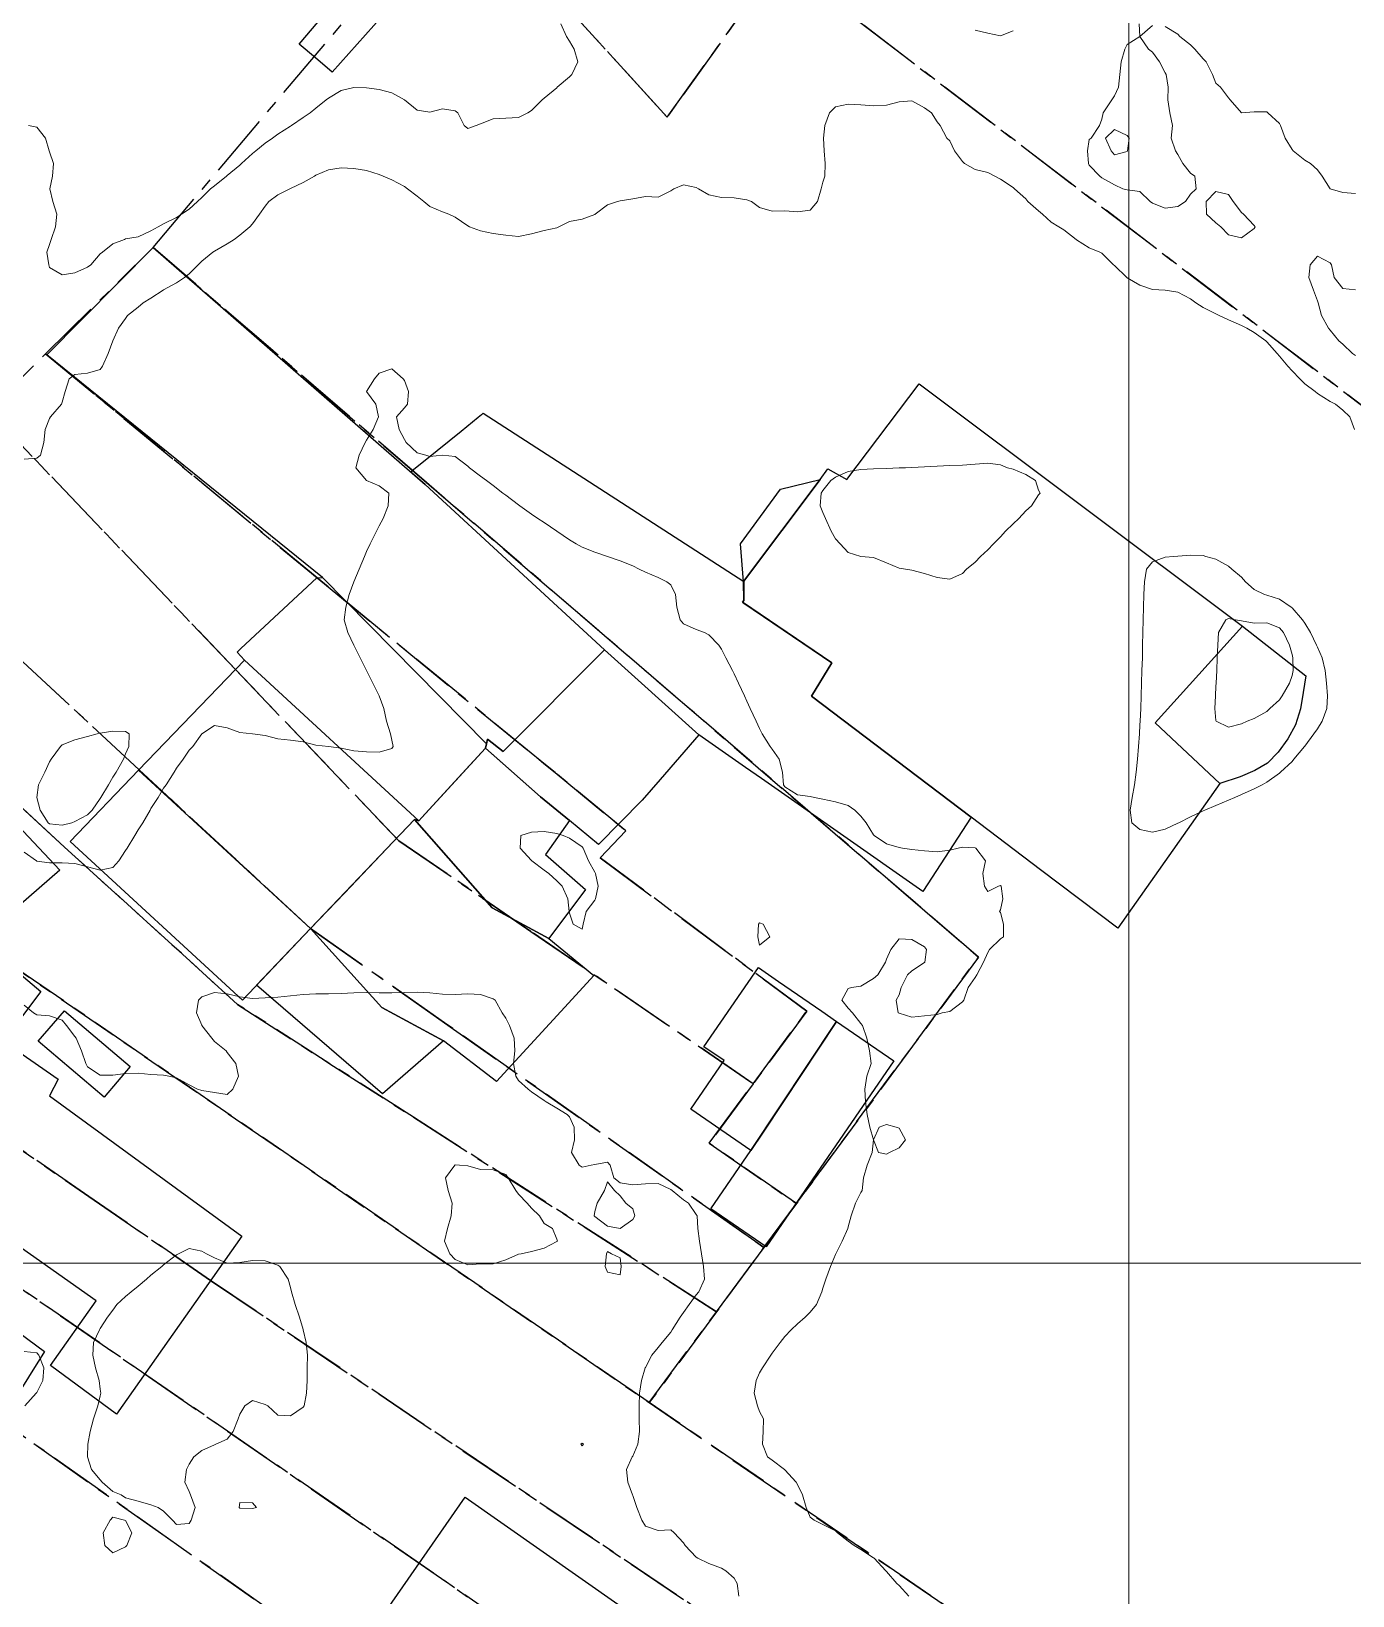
# Model space of a CAD drawing. Header units: centimetres. Extents: x 0 to 642158, y -847 to 649707.
# Drawn here: x 616123.5 to 616175.6, y 621674.3 to 621736 of the extents above; entities that cross this region are included whole.
import ezdxf

# ---------------------------------------------------------------- set-up
doc = ezdxf.new("R2010")
doc.units = ezdxf.units.CM
doc.header["$MEASUREMENT"] = 0
doc.linetypes.add('CENTERX2', pattern=[4, 2.5, -0.5, 0.5, -0.5])
doc.layers.add('MEV_grille', color=254, linetype='Continuous', lineweight=9)
doc.layers.add('WAL_topographie 0.5', color=253, linetype='Continuous', lineweight=20)
doc.layers.add('SPW_batiments', color=7, linetype='Continuous')
doc.layers.add('SPW_parcellaire cadastral', color=7, linetype='CENTERX2', lineweight=25, true_color=0xff0542)

# ---------------------------------------------------------------- blocks, each defined once
blk = doc.blocks.new('*U114')
at = {"layer": 'MEV_grille', "transparency": 33554687}
blk.add_lwpolyline([(-1338.461, 0), (1338.461, 0)], dxfattribs=at)
blk = doc.blocks.new('*U115')
at = {"layer": 'MEV_grille', "color": 0, "linetype": 'ByBlock', "lineweight": -2, "transparency": 16777216}
blk.add_blockref('*U114', (0, -700), dxfattribs=at)
blk = doc.blocks.new('*U112')
at = {"layer": 'MEV_grille', "transparency": 33554687}
blk.add_lwpolyline([(0, 1825.476), (0, -1825.476)], dxfattribs=at)
blk = doc.blocks.new('*U113')
at = {"layer": 'MEV_grille', "color": 0, "linetype": 'ByBlock', "lineweight": -2, "transparency": 16777216}
blk.add_blockref('*U112', (800, 0), dxfattribs=at)

msp = doc.modelspace()

# ---------------------------------------------------------------- linework, layer by layer
at = {"layer": 'SPW_batiments'}
for points in [[(616139.381, 621740.688), (616140.329, 621739.884), (616135.396, 621734.35), (616134.738, 621734.907), (616134.096, 621735.45), (616138.895, 621741.1), (616139.381, 621740.688)], [(616139.064, 621718.084), (616146.132, 621711.57), (616142.143, 621707.561), (616141.52, 621708.04), (616141.483, 621707.863), (616135.019, 621714.42), (616124.148, 621723.199), (616128.33, 621727.432), (616139.064, 621718.084)], [(616171.3, 621712.503), (616167.849, 621708.687), (616170.408, 621706.297), (616166.383, 621700.587), (616163.33, 621702.899), (616160.597, 621704.967), (616154.299, 621709.736), (616155.099, 621711.053), (616151.582, 621713.442), (616151.631, 621713.514), (616151.623, 621714.269), (616154.636, 621718.287), (616154.948, 621718.703), (616155.698, 621718.286), (616158.547, 621722.053), (616171.3, 621712.503)], [(616158.69, 621702.036), (616152.328, 621706.49), (616151.702, 621706.928), (616149.862, 621708.216), (616146.132, 621711.57), (616139.064, 621718.084), (616138.49, 621718.584), (616139.068, 621719.052), (616140.482, 621720.196), (616141.159, 621720.744), (616141.285, 621720.846), (616141.294, 621720.854), (616141.348, 621720.896), (616151.624, 621714.269), (616151.632, 621713.514), (616151.582, 621713.442), (616151.633, 621713.408), (616155.099, 621711.053), (616154.299, 621709.736), (616160.598, 621704.968), (616158.69, 621702.036)], [(616151.623, 621714.269), (616151.498, 621715.752), (616153.081, 621717.902), (616154.636, 621718.287), (616151.623, 621714.269)], [(616141.483, 621707.863), (616141.446, 621707.686), (616138.935, 621704.96), (616138.814, 621704.829), (616131.941, 621711.161), (616131.644, 621711.473), (616131.795, 621711.615), (616134.788, 621714.41), (616135.019, 621714.42), (616141.483, 621707.863)], [(616173.799, 621710.538), (616173.682, 621709.888), (616173.582, 621709.238), (616173.382, 621708.605), (616173.082, 621708.055), (616172.699, 621707.538), (616172.282, 621707.105), (616171.782, 621706.805), (616171.199, 621706.555), (616170.408, 621706.297), (616167.849, 621708.687), (616171.3, 621712.503), (616173.799, 621710.538)], [(616145.898, 621703.897), (616144.753, 621704.841), (616143.615, 621705.771), (616141.884, 621707.3), (616141.446, 621707.686), (616141.483, 621707.863), (616141.52, 621708.04), (616142.143, 621707.561), (616146.132, 621711.57), (616149.862, 621708.216), (616148.326, 621706.453), (616147.623, 621705.646), (616145.898, 621703.897)], [(616138.814, 621704.829), (616138.639, 621704.88), (616134.542, 621700.578), (616127.764, 621706.821), (616131.941, 621711.161), (616138.814, 621704.829)], [(616140.37, 621706.518), (616141.446, 621707.686), (616143.615, 621705.771), (616144.753, 621704.841), (616143.812, 621703.496), (616145.385, 621702.115), (616143.946, 621700.187), (616142.166, 621701.143), (616141.702, 621701.392), (616138.639, 621704.88), (616138.814, 621704.829), (616138.935, 621704.96), (616140.37, 621706.518)], [(616120.518, 621707.276), (616124.65, 621702.882)], [(616134.542, 621700.578), (616131.857, 621697.758), (616125.063, 621704.015), (616127.764, 621706.821), (616134.542, 621700.578)], [(616145.712, 621698.727), (616144.858, 621697.797), (616141.872, 621694.549), (616139.785, 621696.146), (616137.359, 621697.463), (616134.542, 621700.578), (616135.876, 621701.978), (616137.792, 621703.99), (616138.639, 621704.88), (616141.702, 621701.392), (616143.946, 621700.187), (616145.712, 621698.727)], [(616124.65, 621702.882), (616121.483, 621700.132), (616123.901, 621698.099), (616122.434, 621696.132), (616124.584, 621694.632), (616124.251, 621693.982), (616131.835, 621688.45), (616126.886, 621681.433), (616124.285, 621683.349), (616126.085, 621685.9), (616120.902, 621689.549)], [(616137.384, 621694.056), (616132.416, 621698.346), (616134.542, 621700.578), (616137.359, 621697.463), (616139.785, 621696.146), (616137.384, 621694.056)], [(616150.851, 621695.373), (616150.057, 621695.919), (616152.204, 621699.038), (616152.998, 621698.491), (616154.701, 621697.319), (616155.289, 621696.914), (616155.287, 621696.912), (616153.194, 621693.76), (616152.392, 621692.553), (616151.908, 621691.824), (616149.534, 621693.459), (616150.851, 621695.373)], [(616127.434, 621695.133), (616126.401, 621693.933), (616123.801, 621696.132), (616124.834, 621697.332), (616127.434, 621695.133)], [(616155.289, 621696.914), (616157.55, 621695.358), (616152.505, 621688.03), (616150.328, 621689.529), (616151.908, 621691.824), (616155.289, 621696.914)], [(616119.335, 621687.382), (616124.052, 621683.899), (616120.753, 621678.632)], [(616149.737, 621671.786), (616159.954, 621664.604), (616157.071, 621660.336), (616156.705, 621659.803), (616139.32, 621671.784), (616137.219, 621673.234), (616140.636, 621678.151), (616149.737, 621671.786)]]:
    msp.add_lwpolyline(points, dxfattribs=at)
at = {"layer": 'SPW_parcellaire cadastral'}
for points in [[(616209.234, 621695.829), (616153.024, 621738.746), (616150.773, 621740.464), (616148.585, 621742.135), (616143.828, 621745.766), (616145.875, 621748.326), (616147.655, 621750.552), (616150.984, 621754.714), (616157.955, 621749.659), (616161.193, 621747.311), (616165.45, 621744.224), (616217.154, 621706.728), (616209.234, 621695.829)], [(616188.778, 621667.676), (616185.431, 621663.056), (616182.089, 621658.431), (616147.903, 621681.882), (616150.551, 621685.466), (616152.423, 621688), (616153.702, 621689.732), (616160.884, 621699.453), (616158.293, 621701.68), (616158.028, 621701.907), (616139.116, 621718.162), (616128.331, 621727.432), (616143.828, 621745.766), (616148.585, 621742.135), (616146.73, 621739.617), (616145.81, 621740.296), (616143.81, 621737.843), (616148.606, 621732.571), (616153.024, 621738.746), (616209.234, 621695.829), (616188.778, 621667.676)], [(616153.024, 621738.746), (616148.606, 621732.571), (616143.81, 621737.843), (616145.81, 621740.296), (616146.73, 621739.617), (616148.585, 621742.135), (616150.773, 621740.464), (616153.024, 621738.746)], [(616153.702, 621689.732), (616150.268, 621692.109), (616152.004, 621694.46), (616154.109, 621697.318), (616145.97, 621703.364), (616146.977, 621704.43), (616144.185, 621706.73), (616143.749, 621707.085), (616134.948, 621714.283), (616124.095, 621723.241), (616128.331, 621727.432), (616139.116, 621718.162), (616158.028, 621701.907), (616158.293, 621701.68), (616160.884, 621699.453), (616153.702, 621689.732)], [(616121.837, 621721.006), (616124.095, 621723.241), (616134.948, 621714.283), (616143.749, 621707.085), (616144.185, 621706.73), (616146.977, 621704.43), (616145.97, 621703.364), (616154.109, 621697.318), (616152.004, 621694.46), (616143.234, 621700.467), (616138.023, 621704.042), (616131.585, 621710.789), (616121.837, 621721.006)], [(616153.702, 621689.732), (616152.423, 621688), (616139.824, 621696.863), (616134.543, 621700.578), (616127.782, 621706.839), (616117.328, 621716.544), (616121.837, 621721.006), (616131.585, 621710.789), (616138.023, 621704.042), (616143.234, 621700.467), (616152.004, 621694.46), (616150.268, 621692.109), (616153.702, 621689.732)], [(616114.282, 621713.53), (616117.328, 621716.544), (616127.782, 621706.839), (616134.543, 621700.578), (616139.824, 621696.863), (616152.423, 621688), (616150.551, 621685.466), (616138.601, 621693.133), (616135.301, 621695.249), (616131.667, 621697.583), (616125.259, 621703.41), (616124.844, 621703.787), (616114.282, 621713.53)], [(616114.282, 621713.53), (616124.844, 621703.787), (616125.259, 621703.41), (616131.667, 621697.583), (616135.301, 621695.249), (616138.601, 621693.133), (616150.551, 621685.466), (616147.903, 621681.882), (616121.403, 621700.061), (616112.356, 621707.716), (616109.999, 621709.71), (616114.282, 621713.53)], [(616182.089, 621658.431), (616221.712, 621631.25), (616218.618, 621627.333), (616130.6, 621686.698), (616125.8, 621690.01), (616108.407, 621702.011), (616104.439, 621704.749), (616109.999, 621709.71), (616112.356, 621707.716), (616121.403, 621700.061), (616147.903, 621681.882), (616182.089, 621658.431)], [(616215.119, 621622.904), (616118.1, 621689.848), (616105.842, 621698.305), (616100.978, 621701.662), (616104.439, 621704.749), (616108.407, 621702.011), (616125.8, 621690.01), (616130.6, 621686.698), (616218.618, 621627.333), (616215.119, 621622.904)], [(616095.541, 621696.812), (616100.978, 621701.662), (616105.842, 621698.305), (616118.1, 621689.848), (616215.119, 621622.904), (616211.457, 621618.268), (616107.383, 621691.736), (616105.852, 621689.696), (616095.541, 621696.812)], [(616128.563, 621667.239), (616106.903, 621682.063), (616104.603, 621680.062), (616101.893, 621682.798), (616092.183, 621692.775), (616091.654, 621693.313), (616095.541, 621696.812), (616105.852, 621689.696), (616107.383, 621691.736), (616211.457, 621618.268), (616208.143, 621614.074), (616140.868, 621658.804), (616128.563, 621667.239)]]:
    msp.add_lwpolyline(points, dxfattribs=at)
at = {"layer": 'WAL_topographie 0.5'}
for points in [[(616123.417, 621732.25), (616123.75, 621732.183), (616124.092, 621731.75), (616124.237, 621731.25), (616124.25, 621731.212), (616124.412, 621730.75), (616124.365, 621730.25), (616124.264, 621729.75), (616124.379, 621729.25), (616124.539, 621728.75), (616124.488, 621728.25), (616124.315, 621727.75), (616124.25, 621727.55), (616124.143, 621727.25), (616124.218, 621726.75), (616124.25, 621726.65), (616124.75, 621726.35), (616125.25, 621726.436), (616125.75, 621726.654), (616125.878, 621726.75), (616126.25, 621727.177), (616126.34, 621727.25), (616126.75, 621727.575), (616127.2, 621727.75), (616127.25, 621727.769), (616127.75, 621727.854), (616128.25, 621728.088), (616128.533, 621728.25), (616128.75, 621728.364), (616129.25, 621728.62), (616129.459, 621728.75), (616129.75, 621728.947), (616130.085, 621729.25), (616130.25, 621729.408), (616130.602, 621729.75), (616130.75, 621729.866), (616131.223, 621730.25), (616131.25, 621730.272), (616131.75, 621730.686), (616131.826, 621730.75), (616132.25, 621731.135), (616132.387, 621731.25), (616132.75, 621731.548), (616133.039, 621731.75), (616133.25, 621731.896), (616133.75, 621732.219), (616133.798, 621732.25), (616134.25, 621732.557), (616134.531, 621732.75), (616134.75, 621732.93), (616135.164, 621733.25), (616135.25, 621733.318), (616135.75, 621733.622), (616136.25, 621733.747), (616136.75, 621733.735), (616137.25, 621733.661), (616137.75, 621733.529), (616138.25, 621733.25), (616138.25, 621733.25), (616138.75, 621732.854), (616139.25, 621732.764), (616139.75, 621732.898), (616140.25, 621732.823), (616140.356, 621732.75), (616140.605, 621732.25), (616140.75, 621732.132), (616141.071, 621732.25), (616141.25, 621732.308), (616141.75, 621732.503), (616142.25, 621732.539), (616142.75, 621732.566), (616143.107, 621732.75), (616143.25, 621732.83), (616143.68, 621733.25), (616143.75, 621733.321), (616144.25, 621733.735), (616144.271, 621733.75), (616144.75, 621734.166), (616144.851, 621734.25), (616145.088, 621734.75), (616144.94, 621735.25), (616144.75, 621735.576), (616144.642, 621735.75), (616144.415, 621736.25)], [(616167.226, 621736.25), (616167.25, 621735.751), (616167.75, 621736.187)], [(616168.25, 621736.146), (616168.75, 621735.846), (616168.826, 621735.75), (616169.25, 621735.424), (616169.417, 621735.25), (616169.75, 621734.875), (616169.866, 621734.75), (616170.118, 621734.25), (616170.25, 621733.917), (616170.429, 621733.75), (616170.75, 621733.341), (616170.809, 621733.25), (616171.25, 621732.75), (616171.75, 621732.786), (616172.25, 621732.788), (616172.297, 621732.75), (616172.75, 621732.323), (616172.792, 621732.25), (616172.973, 621731.75), (616173.25, 621731.302), (616173.288, 621731.25), (616173.75, 621730.88), (616173.974, 621730.75), (616174.25, 621730.492), (616174.433, 621730.25), (616174.75, 621729.75), (616174.75, 621729.75), (616175.25, 621729.605), (616175.75, 621729.559)], [(616160.75, 621736), (616161.25, 621735.88), (616161.75, 621735.782), (616162.25, 621735.983)], [(616168.75, 621729.05), (616169.05, 621729.25), (616169.25, 621729.536), (616169.464, 621729.75), (616169.417, 621730.25), (616169.25, 621730.361), (616168.946, 621730.75), (616168.75, 621731.096), (616168.659, 621731.25), (616168.481, 621731.75), (616168.54, 621732.25), (616168.432, 621732.75), (616168.353, 621733.25), (616168.365, 621733.75), (616168.286, 621734.25), (616168.25, 621734.325), (616168.026, 621734.75), (616167.75, 621735.139), (616167.592, 621735.25), (616167.25, 621735.75), (616166.75, 621735.432), (616166.65, 621735.25), (616166.511, 621734.75), (616166.462, 621734.25), (616166.406, 621733.75), (616166.25, 621733.417), (616166.141, 621733.25), (616165.798, 621732.75), (616165.75, 621732.5), (616165.659, 621732.25), (616165.333, 621731.75), (616165.25, 621731.688), (616165.185, 621731.25), (616165.218, 621730.75), (616165.25, 621730.686), (616165.665, 621730.25), (616165.75, 621730.185), (616166.25, 621729.904), (616166.583, 621729.75), (616166.75, 621729.71), (616167.25, 621729.637), (616167.65, 621729.25), (616167.75, 621729.183), (616168.25, 621728.984), (616168.75, 621729.05)], [(616123.25, 621719.093), (616123.75, 621719.12), (616123.898, 621719.25), (616124.029, 621719.75), (616124.073, 621720.25), (616124.25, 621720.687), (616124.292, 621720.75), (616124.722, 621721.25), (616124.75, 621721.338), (616124.861, 621721.75), (616125.026, 621722.25), (616125.25, 621722.419), (616125.75, 621722.476), (616126.25, 621722.618), (616126.34, 621722.75), (616126.565, 621723.25), (616126.75, 621723.75), (616126.75, 621723.75), (616126.968, 621724.25), (616127.25, 621724.637), (616127.327, 621724.75), (616127.75, 621725.082), (616127.938, 621725.25), (616128.25, 621725.438), (616128.736, 621725.75), (616128.75, 621725.758), (616129.25, 621726.045), (616129.572, 621726.25), (616129.75, 621726.396), (616130.106, 621726.75), (616130.25, 621726.889), (616130.693, 621727.25), (616130.75, 621727.286), (616131.25, 621727.572), (616131.534, 621727.75), (616131.75, 621727.919), (616132.142, 621728.25), (616132.25, 621728.368), (616132.524, 621728.75), (616132.75, 621729.066), (616132.9, 621729.25), (616133.25, 621729.513), (616133.723, 621729.75), (616133.75, 621729.764), (616134.25, 621730.002), (616134.698, 621730.25), (616134.75, 621730.284), (616135.25, 621730.5), (616135.75, 621730.576), (616136.25, 621730.548), (616136.75, 621730.47), (616137.25, 621730.311), (616137.41, 621730.25), (616137.75, 621730.102), (616138.25, 621729.833), (616138.372, 621729.75), (616138.75, 621729.452), (616139.007, 621729.25), (616139.25, 621729.045), (616139.75, 621728.842), (616139.992, 621728.75), (616140.25, 621728.632), (616140.75, 621728.287), (616140.816, 621728.25), (616141.25, 621728.094), (616141.75, 621727.99), (616142.25, 621727.924), (616142.75, 621727.866), (616143.25, 621727.966), (616143.75, 621728.107), (616144.25, 621728.203), (616144.333, 621728.25), (616144.75, 621728.454), (616145.25, 621728.546), (616145.75, 621728.731), (616145.771, 621728.75), (616146.25, 621729.119), (616146.65, 621729.25), (616146.75, 621729.269), (616147.25, 621729.35), (616147.75, 621729.442), (616148.25, 621729.424), (616148.75, 621729.671), (616148.869, 621729.75), (616149.25, 621729.902), (616149.75, 621729.804), (616149.838, 621729.75), (616150.25, 621729.508), (616150.75, 621729.404), (616151.25, 621729.396), (616151.75, 621729.313), (616151.936, 621729.25), (616152.25, 621729.006), (616152.75, 621728.866), (616153.25, 621728.875), (616153.75, 621728.835), (616154.25, 621728.899), (616154.533, 621729.25), (616154.676, 621729.75), (616154.75, 621730.016), (616154.823, 621730.25), (616154.834, 621730.75), (616154.795, 621731.25), (616154.773, 621731.75), (616154.823, 621732.25), (616155.006, 621732.75), (616155.25, 621732.984), (616155.75, 621733.088), (616156.25, 621733.063), (616156.75, 621733.02), (616157.25, 621733.045), (616157.75, 621733.183), (616158.25, 621733.217), (616158.75, 621732.946), (616159.029, 621732.75), (616159.25, 621732.391), (616159.379, 621732.25), (616159.641, 621731.75), (616159.75, 621731.641), (616159.934, 621731.25), (616160.25, 621730.819), (616160.331, 621730.75), (616160.75, 621730.514), (616161.25, 621730.387), (616161.533, 621730.25), (616161.75, 621730.132), (616162.25, 621729.804), (616162.303, 621729.75), (616162.75, 621729.354), (616162.827, 621729.25), (616163.25, 621728.88), (616163.407, 621728.75), (616163.75, 621728.435), (616164.05, 621728.25), (616164.25, 621728.127), (616164.732, 621727.75), (616164.75, 621727.739), (616165.25, 621727.415), (616165.669, 621727.25), (616165.75, 621727.206), (616166.206, 621726.75), (616166.25, 621726.719), (616166.734, 621726.25), (616166.75, 621726.24), (616167.25, 621725.942), (616167.75, 621725.778), (616168.25, 621725.75), (616168.25, 621725.75), (616168.75, 621725.672), (616169.25, 621725.405), (616169.459, 621725.25), (616169.75, 621725.064), (616170.25, 621724.811), (616170.382, 621724.75), (616170.75, 621724.576), (616171.25, 621724.352), (616171.462, 621724.25), (616171.75, 621724.086), (616172.214, 621723.75), (616172.25, 621723.715), (616172.657, 621723.25), (616172.75, 621723.147), (616173.083, 621722.75), (616173.25, 621722.568), (616173.553, 621722.25), (616173.75, 621722.06), (616174.163, 621721.75), (616174.25, 621721.679), (616174.75, 621721.367), (616174.959, 621721.25), (616175.25, 621721.016), (616175.527, 621720.75), (616175.718, 621720.25)], [(616166.767, 621731.25), (616166.75, 621731.221), (616166.25, 621731.092), (616166.113, 621731.25), (616165.897, 621731.75), (616166.25, 621732.083), (616166.75, 621731.845), (616166.83, 621731.75), (616166.767, 621731.25)], [(616171.75, 621728.188), (616171.8, 621728.25), (616171.75, 621728.3), (616171.341, 621728.75), (616171.25, 621728.813), (616170.932, 621729.25), (616170.75, 621729.517), (616170.25, 621729.635), (616169.865, 621729.25), (616169.882, 621728.75), (616170.25, 621728.4), (616170.438, 621728.25), (616170.75, 621727.938), (616171.25, 621727.812), (616171.75, 621728.188)], [(616175.75, 621725.768), (616175.25, 621725.821), (616174.917, 621726.25), (616174.81, 621726.75), (616174.75, 621726.829), (616174.25, 621727.096), (616173.969, 621726.75), (616173.906, 621726.25), (616174.094, 621725.75), (616174.25, 621725.333), (616174.286, 621725.25), (616174.411, 621724.75), (616174.694, 621724.25), (616174.75, 621724.175), (616175.09, 621723.75), (616175.25, 621723.621), (616175.64, 621723.25), (616175.75, 621723.175)], [(616123.25, 621703.595), (616123.729, 621703.25), (616123.75, 621703.24), (616124.25, 621703.17), (616124.75, 621703.169), (616125.25, 621703.148), (616125.75, 621703.015), (616126.25, 621702.879), (616126.75, 621702.989), (616126.982, 621703.25), (616127.25, 621703.654), (616127.307, 621703.75), (616127.614, 621704.25), (616127.75, 621704.47), (616127.924, 621704.75), (616128.216, 621705.25), (616128.25, 621705.306), (616128.532, 621705.75), (616128.75, 621706.109), (616128.851, 621706.25), (616129.164, 621706.75), (616129.25, 621706.896), (616129.516, 621707.25), (616129.75, 621707.616), (616129.895, 621707.75), (616130.25, 621708.25), (616130.25, 621708.25), (616130.75, 621708.579), (616131.25, 621708.492), (616131.75, 621708.313), (616132.25, 621708.25), (616132.25, 621708.25), (616132.75, 621708.187), (616133.25, 621708.062), (616133.75, 621708), (616134.25, 621707.938), (616134.75, 621707.813), (616135.25, 621707.75), (616135.25, 621707.75), (616135.75, 621707.687), (616136.25, 621707.583), (616136.75, 621707.546), (616137.25, 621707.533), (616137.75, 621707.673), (616137.796, 621707.75), (616137.75, 621708), (616137.7, 621708.25), (616137.543, 621708.75), (616137.438, 621709.25), (616137.25, 621709.75), (616137.25, 621709.75), (616137, 621710.25), (616136.75, 621710.75), (616136.75, 621710.75), (616136.5, 621711.25), (616136.25, 621711.75), (616136.25, 621711.75), (616136.008, 621712.25), (616135.871, 621712.75), (616135.929, 621713.25), (616136.071, 621713.75), (616136.25, 621714.25), (616136.25, 621714.25), (616136.464, 621714.75), (616136.672, 621715.25), (616136.75, 621715.442), (616136.888, 621715.75), (616137.145, 621716.25), (616137.25, 621716.461), (616137.403, 621716.75), (616137.599, 621717.25), (616137.632, 621717.75), (616137.25, 621718.033), (616136.75, 621718.25), (616136.75, 621718.25), (616136.333, 621718.75), (616136.464, 621719.25), (616136.698, 621719.75), (616136.75, 621719.838), (616137.008, 621720.25), (616137.221, 621720.75), (616137.117, 621721.25), (616136.75, 621721.75), (616136.75, 621721.75), (616136.75, 621721.75), (616137.06, 621722.25), (616137.25, 621722.479), (616137.75, 621722.645), (616138.191, 621722.25), (616138.25, 621722.194), (616138.404, 621721.75), (616138.365, 621721.25), (616138.25, 621721.105), (616137.936, 621720.75), (616138.034, 621720.25), (616138.25, 621719.868), (616138.319, 621719.75), (616138.75, 621719.332), (616139.094, 621719.25), (616139.25, 621719.197), (616139.75, 621719.25), (616139.75, 621719.25), (616139.75, 621719.25), (616140.25, 621719.196), (616140.75, 621718.813), (616140.807, 621718.75), (616141.25, 621718.42), (616141.479, 621718.25), (616141.75, 621718.052), (616142.132, 621717.75), (616142.25, 621717.662), (616142.75, 621717.282), (616142.793, 621717.25), (616143.25, 621716.917), (616143.5, 621716.75), (616143.75, 621716.583), (616144.25, 621716.25), (616144.25, 621716.25), (616144.75, 621715.906), (616145.019, 621715.75), (616145.25, 621715.61), (616145.75, 621715.42), (616146.25, 621715.25), (616146.25, 621715.25), (616146.75, 621715.083), (616147.25, 621714.875), (616147.5, 621714.75), (616147.75, 621714.625), (616148.25, 621714.417), (616148.598, 621714.25), (616148.75, 621714.133), (616148.935, 621713.75), (616148.992, 621713.25), (616149.12, 621712.75), (616149.25, 621712.595), (616149.75, 621712.365), (616150.083, 621712.25), (616150.25, 621712.159), (616150.647, 621711.75), (616150.75, 621711.591), (616150.921, 621711.25), (616151.18, 621710.75), (616151.25, 621710.625), (616151.423, 621710.25), (616151.654, 621709.75), (616151.75, 621709.542), (616151.885, 621709.25), (616152.115, 621708.75), (616152.25, 621708.47), (616152.356, 621708.25), (616152.665, 621707.75), (616152.75, 621707.652), (616153.03, 621707.25), (616153.153, 621706.75), (616153.198, 621706.25), (616153.25, 621706.165), (616153.75, 621705.853), (616154.25, 621705.782), (616154.417, 621705.75), (616154.75, 621705.685), (616155.25, 621705.578), (616155.75, 621705.427), (616156.005, 621705.25), (616156.25, 621705.009), (616156.451, 621704.75), (616156.75, 621704.272), (616156.769, 621704.25), (616157.25, 621703.923), (616157.75, 621703.772), (616157.893, 621703.75), (616158.25, 621703.699), (616158.75, 621703.637), (616159.25, 621703.6), (616159.75, 621703.664), (616160.083, 621703.75), (616160.25, 621703.784), (616160.75, 621703.757), (616160.783, 621703.75), (616161.159, 621703.25), (616161.05, 621702.75), (616161.118, 621702.25), (616161.25, 621702.042), (616161.667, 621702.25), (616161.75, 621702.281), (616161.778, 621702.25), (616161.85, 621701.75), (616161.75, 621701.312), (616161.719, 621701.25), (616161.75, 621701.205), (616161.875, 621700.75), (616161.864, 621700.25), (616161.75, 621700.174), (616161.317, 621699.75), (616161.25, 621699.633), (616161.083, 621699.25), (616160.815, 621698.75), (616160.75, 621698.653), (616160.481, 621698.25), (616160.31, 621697.75), (616160.25, 621697.685), (616159.75, 621697.31), (616159.458, 621697.25), (616159.25, 621697.193), (616158.75, 621697.129), (616158.25, 621697.083), (616157.75, 621697.234), (616157.722, 621697.25), (616157.635, 621697.75), (616157.75, 621697.964), (616157.837, 621698.25), (616158.089, 621698.75), (616158.25, 621698.905), (616158.75, 621699.24), (616158.762, 621699.25), (616158.83, 621699.75), (616158.75, 621699.856), (616158.25, 621700.141), (616157.75, 621700.173), (616157.426, 621699.75), (616157.25, 621699.375), (616157.218, 621699.25), (616156.909, 621698.75), (616156.75, 621698.604), (616156.25, 621698.302), (616155.875, 621698.25), (616155.75, 621698.212), (616155.5, 621697.75), (616155.75, 621697.434), (616155.917, 621697.25), (616156.25, 621696.838), (616156.313, 621696.75), (616156.482, 621696.25), (616156.583, 621695.75), (616156.65, 621695.25), (616156.477, 621694.75), (616156.396, 621694.25), (616156.425, 621693.75), (616156.5, 621693.25), (616156.596, 621692.75), (616156.75, 621692.25), (616156.972, 621692.75), (616157.25, 621692.846), (616157.635, 621692.75), (616157.75, 621692.7), (616158.005, 621692.25), (616157.75, 621691.929), (616157.375, 621691.75), (616157.25, 621691.686), (616156.938, 621691.75), (616156.75, 621692.25), (616156.685, 621691.75), (616156.5, 621691.25), (616156.35, 621690.75), (616156.293, 621690.25), (616156.25, 621690.171), (616156.039, 621689.75), (616155.858, 621689.25), (616155.75, 621688.817), (616155.736, 621688.75), (616155.503, 621688.25), (616155.263, 621687.75), (616155.25, 621687.722), (616155.053, 621687.25), (616154.862, 621686.75), (616154.75, 621686.396), (616154.707, 621686.25), (616154.498, 621685.75), (616154.25, 621685.449), (616154.054, 621685.25), (616153.75, 621684.993), (616153.491, 621684.75), (616153.25, 621684.486), (616153.067, 621684.25), (616152.75, 621683.827), (616152.691, 621683.75), (616152.36, 621683.25), (616152.25, 621683.059), (616152.111, 621682.75), (616152.037, 621682.25), (616152.164, 621681.75), (616152.25, 621681.538), (616152.403, 621681.25), (616152.39, 621680.75), (616152.36, 621680.25), (616152.568, 621679.75), (616152.75, 621679.611), (616153.231, 621679.25), (616153.25, 621679.237), (616153.697, 621678.75), (616153.75, 621678.654), (616153.948, 621678.25), (616154.09, 621677.75), (616154.25, 621677.368), (616154.404, 621677.25), (616154.75, 621677.074), (616155.25, 621676.823), (616155.327, 621676.75), (616155.75, 621676.426), (616155.981, 621676.25), (616156.25, 621676.087), (616156.75, 621675.762), (616156.766, 621675.75), (616157.229, 621675.25), (616157.25, 621675.227), (616157.669, 621674.75), (616157.75, 621674.666), (616158.143, 621674.25)], [(616160.417, 621714.75), (616160.25, 621714.583), (616159.75, 621714.357), (616159.25, 621714.417), (616158.75, 621714.583), (616158.25, 621714.708), (616158, 621714.75), (616157.75, 621714.792), (616157.25, 621715), (616156.75, 621715.205), (616156.25, 621715.25), (616156.25, 621715.25), (616155.75, 621715.404), (616155.429, 621715.75), (616155.25, 621715.942), (616155.076, 621716.25), (616154.846, 621716.75), (616154.75, 621716.978), (616154.639, 621717.25), (616154.685, 621717.75), (616154.75, 621717.845), (616155.062, 621718.25), (616155.25, 621718.382), (616155.75, 621718.595), (616156.25, 621718.68), (616156.75, 621718.7), (616157.25, 621718.725), (616157.75, 621718.741), (616158, 621718.75), (616158.25, 621718.758), (616158.75, 621718.785), (616159.25, 621718.812), (616159.75, 621718.832), (616160.25, 621718.856), (616160.75, 621718.885), (616161.25, 621718.924), (616161.75, 621718.865), (616162.023, 621718.75), (616162.25, 621718.686), (616162.75, 621718.477), (616163.136, 621718.25), (616163.25, 621717.865), (616163.313, 621717.75), (616163.25, 621717.678), (616162.969, 621717.25), (616162.75, 621717.044), (616162.472, 621716.75), (616162.25, 621716.539), (616161.953, 621716.25), (616161.75, 621716.029), (616161.478, 621715.75), (616161.25, 621715.508), (616160.967, 621715.25), (616160.75, 621715.026), (616160.417, 621714.75)], [(616168.75, 621704.732), (616168.781, 621704.75), (616169.25, 621704.986), (616169.75, 621705.224), (616169.81, 621705.25), (616170.25, 621705.428), (616170.75, 621705.639), (616171, 621705.75), (616171.25, 621705.861), (616171.75, 621706.083), (616172.07, 621706.25), (616172.25, 621706.344), (616172.75, 621706.708), (616172.797, 621706.75), (616173.25, 621707.17), (616173.321, 621707.25), (616173.737, 621707.75), (616173.75, 621707.766), (616174.11, 621708.25), (616174.25, 621708.448), (616174.441, 621708.75), (616174.624, 621709.25), (616174.642, 621709.75), (616174.603, 621710.25), (616174.55, 621710.75), (616174.439, 621711.25), (616174.25, 621711.674), (616174.22, 621711.75), (616173.981, 621712.25), (616173.75, 621712.613), (616173.666, 621712.75), (616173.25, 621713.218), (616173.21, 621713.25), (616172.75, 621713.57), (616172.25, 621713.72), (616172.163, 621713.75), (616171.75, 621713.945), (616171.418, 621714.25), (616171.25, 621714.428), (616170.877, 621714.75), (616170.75, 621714.863), (616170.25, 621715.137), (616169.853, 621715.25), (616169.75, 621715.282), (616169.25, 621715.298), (616168.75, 621715.265), (616168.571, 621715.25), (616168.25, 621715.216), (616167.75, 621715.034), (616167.516, 621714.75), (616167.435, 621714.25), (616167.41, 621713.75), (616167.392, 621713.25), (616167.381, 621712.75), (616167.369, 621712.25), (616167.357, 621711.75), (616167.346, 621711.25), (616167.331, 621710.75), (616167.316, 621710.25), (616167.301, 621709.75), (616167.283, 621709.25), (616167.258, 621708.75), (616167.25, 621708.607), (616167.228, 621708.25), (616167.199, 621707.75), (616167.161, 621707.25), (616167.104, 621706.75), (616167.033, 621706.25), (616166.949, 621705.75), (616166.862, 621705.25), (616166.937, 621704.75), (616167.25, 621704.48), (616167.75, 621704.384), (616168.25, 621704.493), (616168.75, 621704.732)], [(616171.25, 621708.65), (616171.483, 621708.75), (616171.75, 621708.861), (616172.25, 621709.142), (616172.374, 621709.25), (616172.75, 621709.601), (616172.864, 621709.75), (616173.147, 621710.25), (616173.25, 621710.561), (616173.293, 621710.75), (616173.286, 621711.25), (616173.25, 621711.382), (616173.153, 621711.75), (616172.913, 621712.25), (616172.75, 621712.44), (616172.25, 621712.636), (616171.75, 621712.621), (616171.25, 621712.711), (616171.017, 621712.75), (616170.75, 621712.805), (616170.637, 621712.75), (616170.355, 621712.25), (616170.317, 621711.75), (616170.301, 621711.25), (616170.281, 621710.75), (616170.257, 621710.25), (616170.25, 621710.139), (616170.226, 621709.75), (616170.205, 621709.25), (616170.25, 621708.786), (616170.259, 621708.75), (616170.75, 621708.513), (616171.25, 621708.65)], [(616124.75, 621704.654), (616125.123, 621704.75), (616125.25, 621704.792), (616125.75, 621705.055), (616125.937, 621705.25), (616126.25, 621705.703), (616126.278, 621705.75), (616126.573, 621706.25), (616126.75, 621706.542), (616126.879, 621706.75), (616127.16, 621707.25), (616127.25, 621707.464), (616127.379, 621707.75), (616127.391, 621708.25), (616127.25, 621708.342), (616126.75, 621708.364), (616126.25, 621708.281), (616126.128, 621708.25), (616125.75, 621708.153), (616125.25, 621708.017), (616124.75, 621707.818), (616124.679, 621707.75), (616124.311, 621707.25), (616124.25, 621707.155), (616124.069, 621706.75), (616123.809, 621706.25), (616123.75, 621705.75), (616123.878, 621705.25), (616124.195, 621704.75), (616124.25, 621704.701), (616124.75, 621704.654)], [(616145.25, 621700.55), (616145.295, 621700.75), (616145.417, 621701.25), (616145.75, 621701.694), (616145.785, 621701.75), (616145.885, 621702.25), (616145.776, 621702.75), (616145.75, 621702.806), (616145.5, 621703.25), (616145.297, 621703.75), (616145.25, 621703.805), (616144.75, 621704.138), (616144.5, 621704.25), (616144.25, 621704.321), (616143.75, 621704.404), (616143.25, 621704.384), (616142.841, 621704.25), (616142.814, 621703.75), (616143.25, 621703.262), (616143.264, 621703.25), (616143.75, 621702.878), (616143.938, 621702.75), (616144.25, 621702.456), (616144.469, 621702.25), (616144.693, 621701.75), (616144.744, 621701.25), (616144.75, 621701.179), (616144.9, 621700.75), (616145.25, 621700.55)], [(616152.25, 621699.917), (616152.65, 621700.25), (616152.393, 621700.75), (616152.25, 621700.798), (616152.204, 621700.75), (616152.176, 621700.25), (616152.25, 621699.917)], [(616123.25, 621697.552), (616123.621, 621697.25), (616123.75, 621697.17), (616124.25, 621697.13), (616124.75, 621696.96), (616124.924, 621696.75), (616125.25, 621696.321), (616125.298, 621696.25), (616125.512, 621695.75), (616125.675, 621695.25), (616125.75, 621695.121), (616126.25, 621694.793), (616126.75, 621694.802), (616127.25, 621694.865), (616127.75, 621694.877), (616128.25, 621694.828), (616128.75, 621694.794), (616128.95, 621694.75), (616129.25, 621694.691), (616129.75, 621694.413), (616130.083, 621694.25), (616130.25, 621694.195), (616130.75, 621694.107), (616131.25, 621694.028), (616131.472, 621694.25), (616131.7, 621694.75), (616131.591, 621695.25), (616131.25, 621695.691), (616131.21, 621695.75), (616130.75, 621696.121), (616130.65, 621696.25), (616130.257, 621696.75), (616130.25, 621696.766), (616130.05, 621697.25), (616130.123, 621697.75), (616130.25, 621697.879), (616130.75, 621698.055), (616131.25, 621698.003), (616131.75, 621697.891), (616132.25, 621697.824), (616132.75, 621697.839), (616133.25, 621697.875), (616133.75, 621697.929), (616134.25, 621697.982), (616134.75, 621698), (616135.25, 621698), (616135.75, 621698.014), (616136.25, 621698.042), (616136.75, 621698.054), (616137.25, 621698.046), (616137.75, 621698.048), (616138.25, 621698.061), (616138.75, 621698.064), (616139.25, 621698.037), (616139.75, 621697.993), (616140.25, 621697.98), (616140.75, 621698.006), (616141.25, 621697.981), (616141.75, 621697.802), (616141.817, 621697.75), (616142.096, 621697.25), (616142.25, 621697.037), (616142.386, 621696.75), (616142.576, 621696.25), (616142.604, 621695.75), (616142.552, 621695.25), (616142.638, 621694.75), (616142.75, 621694.588), (616143.127, 621694.25), (616143.25, 621694.132), (616143.75, 621693.8), (616143.837, 621693.75), (616144.25, 621693.491), (616144.667, 621693.25), (616144.75, 621693.15), (616144.936, 621692.75), (616144.946, 621692.25), (616144.838, 621691.75), (616145.141, 621691.25), (616145.25, 621691.167), (616145.607, 621691.25), (616145.75, 621691.278), (616146.25, 621691.359), (616146.364, 621691.25), (616146.5, 621690.75), (616146.75, 621690.55), (616147.25, 621690.472), (616147.75, 621690.51), (616148.25, 621690.519), (616148.75, 621690.293), (616148.799, 621690.25), (616149.25, 621689.886), (616149.45, 621689.75), (616149.75, 621689.3), (616149.785, 621689.25), (616149.816, 621688.75), (616149.883, 621688.25), (616149.958, 621687.75), (616150.042, 621687.25), (616150.077, 621686.75), (616149.855, 621686.25), (616149.75, 621686.135), (616149.472, 621685.75), (616149.25, 621685.442), (616149.122, 621685.25), (616148.806, 621684.75), (616148.75, 621684.659), (616148.41, 621684.25), (616148.25, 621684.057), (616148.005, 621683.75), (616147.75, 621683.267), (616147.743, 621683.25), (616147.594, 621682.75), (616147.522, 621682.25), (616147.503, 621681.75), (616147.508, 621681.25), (616147.513, 621680.75), (616147.445, 621680.25), (616147.25, 621679.778), (616147.231, 621679.75), (616147.004, 621679.25), (616147.05, 621678.75), (616147.24, 621678.25), (616147.25, 621678.222), (616147.405, 621677.75), (616147.607, 621677.25), (616147.75, 621677.017), (616148.25, 621676.839), (616148.75, 621676.862), (616148.889, 621676.75), (616149.25, 621676.36), (616149.322, 621676.25), (616149.75, 621675.786), (616149.817, 621675.75), (616150.25, 621675.539), (616150.75, 621675.36), (616150.923, 621675.25), (616151.25, 621674.962), (616151.371, 621674.75), (616151.431, 621674.25)], [(616142.75, 621687.735), (616142.85, 621687.75), (616143.25, 621687.845), (616143.75, 621687.975), (616144.25, 621688.23), (616144.286, 621688.25), (616144.25, 621688.333), (616144.083, 621688.75), (616143.75, 621688.95), (616143.567, 621689.25), (616143.25, 621689.545), (616143.092, 621689.75), (616142.75, 621690.105), (616142.632, 621690.25), (616142.336, 621690.75), (616142.25, 621690.885), (616141.75, 621691.067), (616141.25, 621691.074), (616140.75, 621691.224), (616140.417, 621691.25), (616140.25, 621691.258), (616140.227, 621691.25), (616139.87, 621690.75), (616139.964, 621690.25), (616140.132, 621689.75), (616140.091, 621689.25), (616139.95, 621688.75), (616139.825, 621688.25), (616140.03, 621687.75), (616140.25, 621687.53), (616140.75, 621687.322), (616141.25, 621687.359), (616141.75, 621687.354), (616142.25, 621687.509), (616142.75, 621687.735)], [(616147.25, 621689.107), (616147.329, 621689.25), (616147.25, 621689.522), (616146.972, 621689.75), (616146.75, 621690.036), (616146.536, 621690.25), (616146.25, 621690.583), (616146.132, 621690.25), (616145.841, 621689.75), (616145.75, 621689.417), (616145.727, 621689.25), (616145.75, 621689.217), (616146.25, 621688.841), (616146.75, 621688.75), (616147.25, 621689.107)], [(616129.838, 621677.25), (616129.75, 621677.122), (616129.25, 621677.083), (616129.095, 621677.25), (616128.75, 621677.604), (616128.536, 621677.75), (616128.25, 621677.849), (616127.75, 621678), (616127.25, 621678.122), (616127.078, 621678.25), (616126.75, 621678.38), (616126.321, 621678.75), (616126.25, 621678.837), (616125.909, 621679.25), (616125.75, 621679.75), (616125.75, 621679.75), (616125.75, 621679.751), (616125.756, 621680.25), (616125.856, 621680.75), (616125.985, 621681.25), (616126.16, 621681.75), (616126.25, 621682.156), (616126.269, 621682.25), (616126.25, 621682.417), (616126.204, 621682.75), (616126.056, 621683.25), (616125.961, 621683.75), (616125.985, 621684.25), (616126.215, 621684.75), (616126.25, 621684.81), (616126.532, 621685.25), (616126.75, 621685.533), (616126.898, 621685.75), (616127.25, 621686.066), (616127.475, 621686.25), (616127.75, 621686.47), (616128.076, 621686.75), (616128.25, 621686.903), (616128.675, 621687.25), (616128.75, 621687.31), (616129.25, 621687.71), (616129.333, 621687.75), (616129.75, 621687.954), (616130.25, 621687.861), (616130.438, 621687.75), (616130.75, 621687.589), (616131.25, 621687.384), (616131.75, 621687.404), (616132.25, 621687.492), (616132.75, 621687.48), (616133.25, 621687.305), (616133.336, 621687.25), (616133.654, 621686.75), (616133.75, 621686.425), (616133.793, 621686.25), (616133.942, 621685.75), (616134.103, 621685.25), (616134.25, 621684.772), (616134.256, 621684.75), (616134.374, 621684.25), (616134.418, 621683.75), (616134.411, 621683.25), (616134.409, 621682.75), (616134.389, 621682.25), (616134.286, 621681.75), (616134.25, 621681.701), (616133.75, 621681.365), (616133.25, 621681.385), (616132.854, 621681.75), (616132.75, 621681.806), (616132.25, 621681.966), (616131.949, 621681.75), (616131.75, 621681.428), (616131.684, 621681.25), (616131.497, 621680.75), (616131.25, 621680.439), (616130.813, 621680.25), (616130.75, 621680.224), (616130.25, 621680), (616129.944, 621679.75), (616129.75, 621679.457), (616129.646, 621679.25), (616129.583, 621678.75), (616129.75, 621678.379), (616129.811, 621678.25), (616129.992, 621677.75), (616129.838, 621677.25)], [(616146.75, 621686.928), (616146.799, 621687.25), (616146.75, 621687.596), (616146.417, 621687.75), (616146.25, 621687.841), (616146.21, 621687.75), (616146.165, 621687.25), (616146.25, 621687.025), (616146.75, 621686.928)], [(616123.25, 621683.9), (616123.75, 621683.85), (616123.831, 621683.75), (616124.019, 621683.25), (616123.985, 621682.75), (616123.75, 621682.287), (616123.721, 621682.25), (616123.275, 621681.75)], [(616145.25, 621680.173), (616145.309, 621680.25), (616145.25, 621680.286), (616145.202, 621680.25), (616145.25, 621680.173)], [(616132.417, 621677.75), (616132.25, 621677.706), (616131.75, 621677.725), (616131.722, 621677.75), (616131.75, 621677.938), (616132.25, 621677.928), (616132.417, 621677.75)], [(616127.301, 621676.25), (616127.25, 621676.197), (616126.75, 621675.954), (616126.425, 621676.25), (616126.37, 621676.75), (616126.64, 621677.25), (616126.75, 621677.368), (616127.2, 621677.25), (616127.25, 621677.229), (616127.495, 621676.75), (616127.301, 621676.25)]]:
    msp.add_lwpolyline(points, dxfattribs=at)

# ---------------------------------------------------------------- block references
at = {"layer": 'MEV_grille', "transparency": 33554687}
for name, p in [('*U113', (615366.814, 620593.644)), ('*U115', (616669.481, 622387.381))]:
    msp.add_blockref(name, p, dxfattribs=at)

doc.saveas('drawing.dxf')
